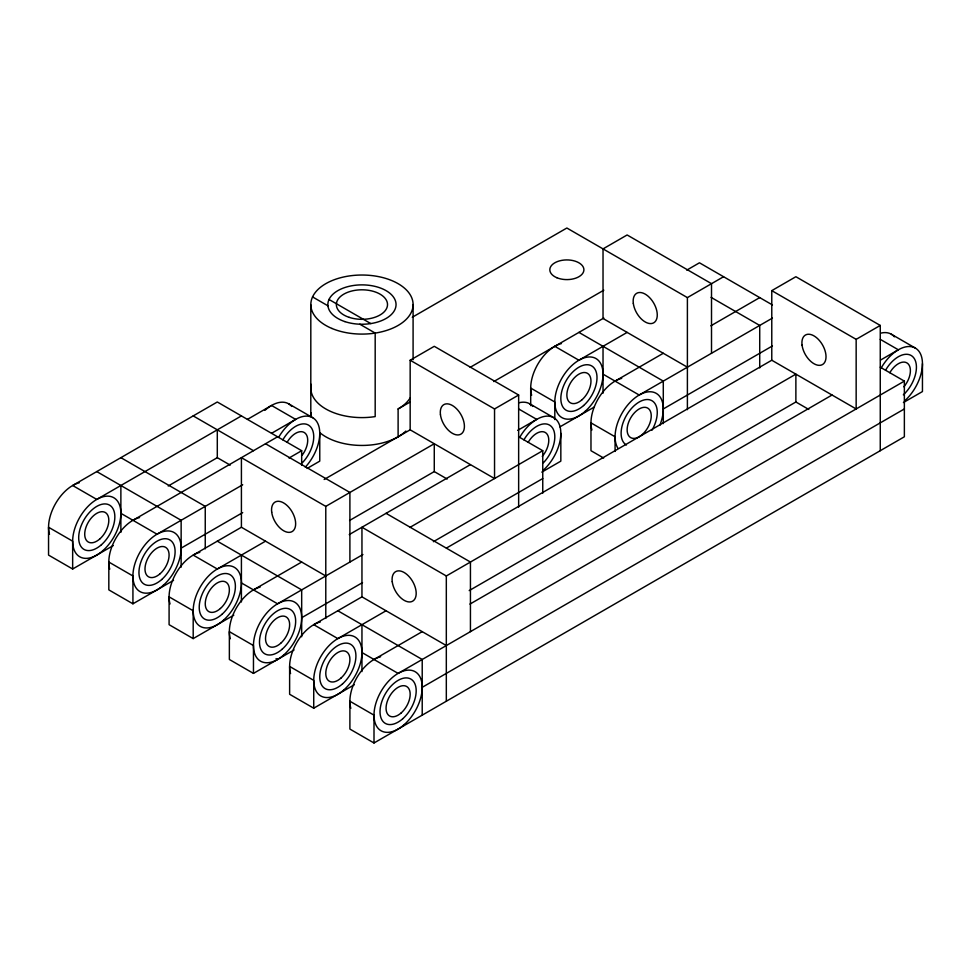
<?xml version="1.0" encoding="UTF-8"?>
<svg xmlns="http://www.w3.org/2000/svg" width="971" height="971" viewBox="0 0 971 971"><rect width="100%" height="100%" fill="white"/><g stroke="black" fill="none" stroke-linecap="round" stroke-linejoin="round"><path stroke-width="1.46" d="M241.415 415.904L96.76 499.422L72.655 485.5L217.298 401.994L301.678 450.702L301.678 465.352M412.262 317.274L566.858 228.015L687.395 297.599L723.565 276.723M247.435 419.387L271.54 405.465L295.657 419.387L271.54 433.309M168.226 485.998L217.298 457.669L230.212 465.121M132.93 520.298L277.572 436.78M324.156 479.48L410.163 429.825L410.163 360.229L434.268 346.319L518.648 395.027L518.648 507.105M72.655 569.006L72.655 541.175L48.55 527.253L48.55 555.096L72.655 569.006L113.255 545.568M242.701 484.76L157.035 534.208L120.877 513.331M288.994 458.033L301.678 450.702M398.11 436.78L398.11 408.949L409.908 402.14M470.17 367.341L603.816 290.183M307.067 468.471L319.762 461.14L319.762 433.309M181.14 548.13L242.701 512.591M325.783 575.973L241.415 527.253L193.193 555.096L217.298 569.006L265.52 541.175M493.754 381.567L603.816 318.027M686.764 270.132L699.46 262.801L772.406 304.93M132.93 603.804L132.93 575.973L108.825 562.051L108.825 589.883L132.93 603.804L173.53 580.367M241.415 527.253L241.415 457.657L325.783 506.377L434.268 443.747L434.268 471.578L349.572 520.48M410.163 360.229L494.542 408.949L518.648 395.027M627.132 332.398L578.922 360.229L554.805 346.319M517.701 430.371L536.732 419.387L518.648 408.949M253.467 589.883L301.678 562.051M349.244 534.584L470.437 464.624M663.29 353.274L615.08 381.118L639.185 395.027L772.406 318.112M710.857 325.819L759.723 297.599M446.405 548.081L771.775 360.229L771.775 290.645L795.88 276.723L880.26 325.443L880.26 450.702M193.193 638.602L193.193 610.771L169.088 596.849L169.088 624.681L193.193 638.602L233.793 615.165M559.879 426.9L594.143 407.116M362.923 554.526L277.572 603.804L241.415 582.928M409.835 527.447L542.753 450.702L542.753 493.195M541.806 472.137L560.837 461.14L560.837 433.309M301.678 617.726L362.523 582.6M433.369 541.697L542.753 478.545M663.29 408.949L772.406 345.955M446.32 645.557L361.952 596.849L313.73 624.681L337.835 638.602L386.057 610.759M253.467 673.401L253.467 645.557L229.362 631.648L229.362 659.479L253.467 673.401L294.067 649.951M361.952 596.849L361.952 527.253L446.32 575.973L795.88 374.151L795.88 401.994L469.199 590.599M771.775 290.645L856.155 339.352L880.26 325.443M880.576 360.047L898.345 349.791L880.26 339.352M374.005 659.479L422.215 631.648M469.94 604.096L832.05 395.027M313.73 708.199L313.73 680.355L289.625 666.434L289.625 694.277L313.73 708.199L354.33 684.749M374.005 742.985L374.005 715.154L349.9 701.232L349.9 729.075L374.005 742.985L904.365 436.78L904.365 381.118L398.11 673.401L361.952 652.524M903.418 402.54L922.45 391.556L922.45 363.712M422.215 687.322L904.365 408.949M891.281 334.194L915.386 348.104M880.26 367.196L904.365 381.118M711.075 297.357L759.723 325.443L759.723 367.924M771.775 360.229L856.155 408.949L856.155 339.352M795.88 401.994L808.794 409.446M687.395 367.196L603.027 318.476L603.027 248.892L627.132 234.97L711.512 283.678L711.512 353.274M578.922 332.398L663.29 381.118L663.29 423.599M603.027 374.151L614.643 380.863M529.668 403.778L553.773 417.7M329.011 299.469L370.776 323.574M603.659 458.033L590.975 450.702L590.975 422.87L615.08 436.78L615.08 451.442M312.553 296.92L327.919 305.792M359.816 324.205L375.182 333.077L375.182 416.595A51.135 29.531 0 0 1 311.218 384.346M518.648 436.78L542.753 450.702M410.163 429.825L494.542 478.545L494.542 408.949M434.268 471.578L447.182 479.043M288.593 403.778L312.698 417.7M265.52 443.747L349.9 492.455L349.9 562.051M386.057 513.331L470.437 562.051L470.437 631.648M193.193 415.904L253.467 450.702M120.877 457.657L205.245 506.377L205.245 548.87M96.76 471.578L181.14 520.298L181.14 567.173M217.298 541.175L301.678 589.883L301.678 636.77M337.835 610.759L422.215 659.479L422.215 715.154M276.067 658.605L277.572 659.479M687.395 297.599L687.395 409.677M603.027 346.319L603.027 393.194M554.805 419.569L554.805 401.994L530.7 388.072L530.7 405.647M446.32 575.973L446.32 701.232M413.088 304.554L413.088 359.731M361.952 624.681L361.952 671.568M325.783 506.377L325.783 618.454M310.817 304.845L310.805 415.904A51.135 29.531 0 0 1 311.084 412.857M241.415 555.096L241.415 601.971M217.298 429.825L217.298 457.669M120.877 485.5L120.877 532.387M290.56 673.558A34.094 19.687 -60 0 1 296.689 642.681A34.094 19.687 -60 0 1 320.369 621.926M350.822 708.357A34.094 19.687 -60 0 1 356.952 677.479A34.094 19.687 -60 0 1 380.632 656.724M881.292 367.791A34.094 19.687 -60 0 1 919.112 351.514A34.094 19.687 -60 0 1 904.972 400.562M885.552 370.254A25.574 14.759 -60 0 1 913.929 358.044A25.574 14.759 -60 0 1 903.321 394.833M880.867 333.126A34.094 19.687 -60 0 1 894.412 336.828M617.774 448.019A34.094 19.687 -60 0 1 639.998 394.578A34.094 19.687 -60 0 1 659.795 425.395M591.897 429.995A34.094 19.687 -60 0 1 598.027 399.105A34.094 19.687 -60 0 1 621.707 378.362M626.404 445.009A25.574 14.759 -60 0 1 626.404 415.491A25.574 14.759 -60 0 1 651.966 400.72A25.574 14.759 -60 0 1 651.966 430.25M531.635 395.197A34.094 19.687 -60 0 1 537.764 364.307A34.094 19.687 -60 0 1 561.444 343.564M278.604 437.387A34.094 19.687 -60 0 1 315.575 420.055A34.094 19.687 -60 0 1 305.27 467.197M282.864 439.839A25.574 14.759 -60 0 1 310.769 427.034A25.574 14.759 -60 0 1 302.309 462.791M264.913 410.369A34.094 19.687 -60 0 1 291.725 406.424M49.485 534.378A34.094 19.687 -60 0 1 55.614 503.5A34.094 19.687 -60 0 1 79.294 482.745M109.747 569.176A34.094 19.687 -60 0 1 115.877 538.286A34.094 19.687 -60 0 1 139.557 517.543M287.125 442.303A17.041 9.844 -60 0 1 305.003 433.042A17.041 9.844 -60 0 1 302.248 455.071M523.939 439.839A25.574 14.759 -60 0 1 551.844 427.034A25.574 14.759 -60 0 1 543.384 462.791M528.2 442.303A17.041 9.844 -60 0 1 546.455 433.394A17.041 9.844 -60 0 1 542.267 456.394M889.824 372.706A17.041 9.844 -60 0 1 908.067 363.797A17.041 9.844 -60 0 1 903.88 386.798M405.854 431.051A51.135 29.531 0 0 1 319.811 432.641M410.138 397.964A51.135 29.531 0 0 1 398.11 408.949M170.022 603.974A34.094 19.687 -60 0 1 176.152 573.084A34.094 19.687 -60 0 1 199.832 552.341M230.285 638.76A34.094 19.687 -60 0 1 236.414 607.882A34.094 19.687 -60 0 1 260.094 587.127M519.679 437.387A34.094 19.687 -60 0 1 557.5 421.111A34.094 19.687 -60 0 1 543.359 470.158M519.254 402.71A34.094 19.687 -60 0 1 532.8 406.424M404.349 724.524A34.094 19.687 -60 0 0 415.151 671.714A34.094 19.687 -60 0 0 374.818 707.471A34.094 19.687 -60 0 0 404.349 724.524M344.086 689.726A34.094 19.687 -60 0 0 354.888 636.915A34.094 19.687 -60 0 0 314.555 672.672A34.094 19.687 -60 0 0 344.086 689.726M802.058 345.118A17.041 9.844 60 0 0 821.563 364.987A17.041 9.844 60 0 0 818.274 339.28A17.041 9.844 60 0 0 802.058 345.118M392.235 581.726A17.041 9.844 60 0 0 411.74 601.595A17.041 9.844 60 0 0 408.439 575.888A17.041 9.844 60 0 0 392.235 581.726M342.52 683.9A25.574 14.759 -60 0 0 350.628 644.295A25.574 14.759 -60 0 0 320.381 671.119A25.574 14.759 -60 0 0 342.52 683.9M402.795 718.698A25.574 14.759 -60 0 0 410.891 679.093A25.574 14.759 -60 0 0 380.644 705.917A25.574 14.759 -60 0 0 402.795 718.698M585.161 411.352A34.094 19.687 -60 0 0 595.963 358.542A34.094 19.687 -60 0 0 555.63 394.311A34.094 19.687 -60 0 0 585.161 411.352M583.595 405.538A25.574 14.759 -60 0 0 591.703 365.921A25.574 14.759 -60 0 0 561.456 392.745A25.574 14.759 -60 0 0 583.595 405.538M633.31 303.365A17.041 9.844 60 0 0 652.815 323.234A17.041 9.844 60 0 0 649.514 297.527A17.041 9.844 60 0 0 633.31 303.365M102.999 550.545A34.094 19.687 -60 0 0 113.813 497.735A34.094 19.687 -60 0 0 73.48 533.492A34.094 19.687 -60 0 0 102.999 550.545M101.445 544.719A25.574 14.759 -60 0 0 109.553 505.114A25.574 14.759 -60 0 0 79.306 531.938A25.574 14.759 -60 0 0 101.445 544.719M163.274 585.343A34.094 19.687 -60 0 0 174.076 532.521A34.094 19.687 -60 0 0 133.743 568.29A34.094 19.687 -60 0 0 163.274 585.343M161.708 579.517A25.574 14.759 -60 0 0 169.816 539.912A25.574 14.759 -60 0 0 139.569 566.736A25.574 14.759 -60 0 0 161.708 579.517M99.879 538.893A17.041 9.844 -60 0 0 105.293 512.494A17.041 9.844 -60 0 0 85.12 530.372A17.041 9.844 -60 0 0 99.879 538.893M160.154 573.691A17.041 9.844 -60 0 0 165.556 547.292A17.041 9.844 -60 0 0 145.395 565.171A17.041 9.844 -60 0 0 160.154 573.691M221.983 614.315A25.574 14.759 -60 0 0 230.091 574.698A25.574 14.759 -60 0 0 199.844 601.522A25.574 14.759 -60 0 0 221.983 614.315M220.417 608.489A17.041 9.844 -60 0 0 225.83 582.078A17.041 9.844 -60 0 0 205.658 599.969A17.041 9.844 -60 0 0 220.417 608.489M282.258 649.114A25.574 14.759 -60 0 0 290.353 609.497A25.574 14.759 -60 0 0 260.107 636.321A25.574 14.759 -60 0 0 282.258 649.114M280.692 643.288A17.041 9.844 -60 0 0 286.093 616.876A17.041 9.844 -60 0 0 265.933 634.767A17.041 9.844 -60 0 0 280.692 643.288M340.967 678.086A17.041 9.844 -60 0 0 346.368 651.675A17.041 9.844 -60 0 0 326.195 669.553A17.041 9.844 -60 0 0 340.967 678.086M401.229 712.884A17.041 9.844 -60 0 0 406.631 686.473A17.041 9.844 -60 0 0 386.47 704.351A17.041 9.844 -60 0 0 401.229 712.884M582.042 399.712A17.041 9.844 -60 0 0 587.443 373.313A17.041 9.844 -60 0 0 567.27 391.192A17.041 9.844 -60 0 0 582.042 399.712M642.304 434.51A17.041 9.844 -60 0 0 647.706 408.099A17.041 9.844 -60 0 0 627.545 425.99A17.041 9.844 -60 0 0 642.304 434.51M331.936 328.465A51.135 29.531 0 0 0 412.821 307.613A51.135 29.531 0 0 0 341.088 277.597A51.135 29.531 0 0 0 331.936 328.465M556.856 277.73A17.041 9.844 0 0 0 583.814 270.775A17.041 9.844 0 0 0 559.915 260.774A17.041 9.844 0 0 0 556.856 277.73M344.899 321.607A34.094 19.687 0 0 0 396.047 304.554A34.094 19.687 0 0 0 344.899 287.513A34.094 19.687 0 0 0 344.899 321.607M349.159 317.347A25.574 14.759 0 0 0 387.514 304.554A25.574 14.759 0 0 0 349.159 291.773A25.574 14.759 0 0 0 349.159 317.347M283.811 654.927A34.094 19.687 -60 0 0 294.614 602.117A34.094 19.687 -60 0 0 254.281 637.886A34.094 19.687 -60 0 0 283.811 654.927M223.548 620.129A34.094 19.687 -60 0 0 234.351 567.319A34.094 19.687 -60 0 0 194.018 603.088A34.094 19.687 -60 0 0 223.548 620.129M440.446 414.714A17.041 9.844 60 0 0 459.951 434.583A17.041 9.844 60 0 0 456.661 408.876A17.041 9.844 60 0 0 440.446 414.714M271.698 512.142A17.041 9.844 60 0 0 291.191 532.011A17.041 9.844 60 0 0 287.901 506.304A17.041 9.844 60 0 0 271.698 512.142"/></g></svg>
